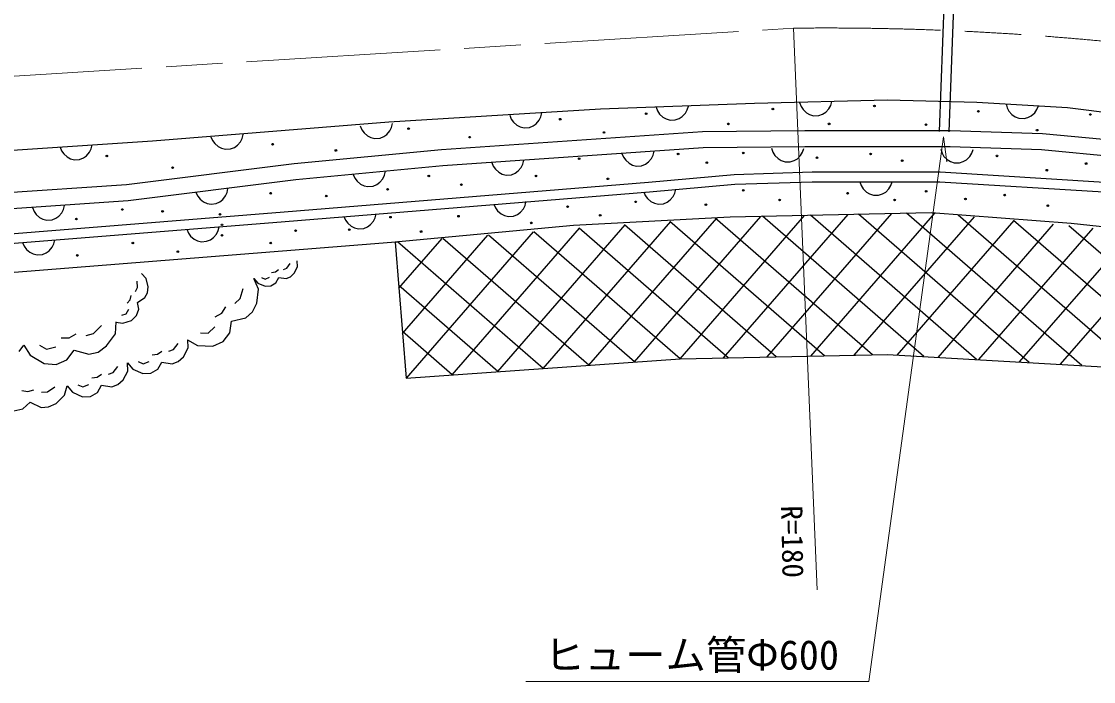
# Model space of a CAD drawing. Units: millimetres, scale not verified. Extents: x 40000 to 680000, y 20000 to 380000.
# Drawn here: x 277230 to 343599, y 260095 to 300964 of the extents above; entities that cross this region are included whole.
import ezdxf
from ezdxf.enums import TextEntityAlignment as Align

# ---------------------------------------------------------------- set-up
doc = ezdxf.new("R2010")
doc.units = ezdxf.units.MM
doc.header["$LTSCALE"] = 1000
doc.linetypes.add('CHAIN', pattern=[18.5, 12, -1.5, 3.5, -1.5])
for name, color, linetype, lineweight in [('M-BGD', 7, 'Continuous', 25), ('M-BMK', 2, 'CHAIN', 13), ('M-STR-HTXT', 7, 'Continuous', 13)]:
    doc.layers.add(name, color=color, linetype=linetype, lineweight=lineweight)
doc.styles.add('ＭＳ ゴシック', font='')
doc.styles.get('ＭＳ ゴシック').set_extended_font_data('MS Gothic')

msp = doc.modelspace()

# ---------------------------------------------------------------- linework, layer by layer
at = {"layer": 'M-BGD'}
for p, q in [((334598, 309374), (334046, 294142)), ((335198, 309352), (334646, 294120)), ((322601, 295899), (330843, 296102)), ((330843, 296102), (336383, 295967)), ((299975, 294741), (313075, 295562)), ((313075, 295562), (322601, 295899)), ((316517, 295666), (316605, 295429)), ((316605, 295429), (316731, 295233)), ((318330, 295281), (318444, 295485)), ((318444, 295485), (318516, 295727)), ((325401, 295937), (325489, 295699)), ((325489, 295699), (325615, 295503)), ((325615, 295503), (325821, 295309)), ((326824, 295220), (327020, 295346)), ((327020, 295346), (327214, 295552)), ((327214, 295552), (327328, 295755)), ((327328, 295755), (327400, 295997)), ((336383, 295967), (341990, 295629)), ((338188, 295858), (338254, 295614)), ((338254, 295614), (338361, 295407)), ((338361, 295407), (338549, 295195)), ((339958, 295311), (340090, 295503)), ((340090, 295503), (340185, 295738)), ((341990, 295629), (346381, 295089)), ((285339, 293565), (299975, 294741)), ((307455, 295157), (307552, 294923)), ((307552, 294923), (307686, 294732)), ((307686, 294732), (307900, 294547)), ((309097, 294634), (309282, 294847)), ((309282, 294847), (309387, 295055)), ((309387, 295055), (309450, 295301)), ((316731, 295233), (316937, 295039)), ((316937, 295039), (317140, 294925)), ((317140, 294925), (317382, 294852)), ((317382, 294852), (317702, 294862)), ((317702, 294862), (317940, 294949)), ((317940, 294949), (318136, 295075)), ((318136, 295075), (318330, 295281)), ((325821, 295309), (326024, 295195)), ((326024, 295195), (326266, 295123)), ((326266, 295123), (326586, 295132)), ((326586, 295132), (326824, 295220)), ((338549, 295195), (338741, 295064)), ((338741, 295064), (338976, 294969)), ((338976, 294969), (339296, 294950)), ((339296, 294950), (339540, 295015)), ((339540, 295015), (339747, 295123)), ((339747, 295123), (339958, 295311)), ((298209, 294491), (298306, 294258)), ((298306, 294258), (298440, 294067)), ((298440, 294067), (298654, 293882)), ((299851, 293968), (300036, 294182)), ((300036, 294182), (300142, 294390)), ((300142, 294390), (300204, 294635)), ((319394, 294138), (303230, 293020)), ((307900, 294547), (308108, 294442)), ((308108, 294442), (308353, 294379)), ((308353, 294379), (308672, 294402)), ((308672, 294402), (308906, 294499)), ((308906, 294499), (309097, 294634)), ((325727, 294200), (319394, 294138)), ((334729, 294200), (325727, 294200)), ((340441, 294014), (334729, 294200)), ((349443, 293144), (340441, 294014)), ((259607, 291873), (285339, 293565)), ((288964, 293826), (289061, 293592)), ((289061, 293592), (289195, 293401)), ((289195, 293401), (289409, 293216)), ((290606, 293302), (290791, 293516)), ((290791, 293516), (290896, 293724)), ((290896, 293724), (290959, 293969)), ((298654, 293882), (298862, 293776)), ((298862, 293776), (299108, 293714)), ((299108, 293714), (299427, 293737)), ((299427, 293737), (299660, 293834)), ((299660, 293834), (299851, 293968)), ((279620, 293186), (279716, 292952)), ((279716, 292952), (279849, 292760)), ((279849, 292760), (280061, 292574)), ((281259, 292653), (281445, 292866)), ((281445, 292866), (281552, 293073)), ((281552, 293073), (281616, 293318)), ((289409, 293216), (289617, 293111)), ((289617, 293111), (289862, 293048)), ((289862, 293048), (290181, 293071)), ((290181, 293071), (290415, 293168)), ((290415, 293168), (290606, 293302)), ((303230, 293020), (294104, 292151)), ((319434, 293138), (303312, 292024)), ((314406, 292790), (314502, 292557)), ((316338, 292683), (316401, 292928)), ((325732, 293200), (319434, 293138)), ((323670, 293113), (323748, 292873)), ((323748, 292873), (323867, 292672)), ((325467, 292663), (325588, 292862)), ((325588, 292862), (325669, 293101)), ((334713, 293200), (325732, 293200)), ((334141, 293052), (334220, 292811)), ((334220, 292811), (334338, 292611)), ((340377, 293015), (334713, 293200)), ((335938, 292601), (336059, 292801)), ((336059, 292801), (336141, 293040)), ((349309, 292153), (340377, 293015)), ((280061, 292574), (280269, 292467)), ((280269, 292467), (280514, 292403)), ((280514, 292403), (280833, 292424)), ((280833, 292424), (281067, 292520)), ((281067, 292520), (281259, 292653)), ((294104, 292151), (283736, 290847)), ((303312, 292024), (294214, 291157)), ((306345, 292233), (306441, 291999)), ((308171, 291918), (308277, 292126)), ((308277, 292126), (308340, 292371)), ((314502, 292557), (314636, 292365)), ((314636, 292365), (314849, 292180)), ((314849, 292180), (315057, 292074)), ((315057, 292074), (315302, 292010)), ((315302, 292010), (315621, 292032)), ((315621, 292032), (315855, 292129)), ((315855, 292129), (316046, 292262)), ((316046, 292262), (316232, 292476)), ((316232, 292476), (316338, 292683)), ((323867, 292672), (324066, 292471)), ((324066, 292471), (324265, 292350)), ((324265, 292350), (324505, 292268)), ((324505, 292268), (324825, 292266)), ((324825, 292266), (325065, 292345)), ((325065, 292345), (325266, 292464)), ((325266, 292464), (325467, 292663)), ((334338, 292611), (334537, 292409)), ((334537, 292409), (334736, 292288)), ((334736, 292288), (334976, 292207)), ((334976, 292207), (335296, 292205)), ((335296, 292205), (335536, 292284)), ((335536, 292284), (335737, 292402)), ((335737, 292402), (335938, 292601)), ((297768, 291495), (297870, 291264)), ((299601, 291228), (299702, 291439)), ((299702, 291439), (299759, 291685)), ((306441, 291999), (306575, 291808)), ((306575, 291808), (306788, 291622)), ((306788, 291622), (306996, 291516)), ((306996, 291516), (307241, 291453)), ((307241, 291453), (307560, 291475)), ((307560, 291475), (307794, 291572)), ((307794, 291572), (307985, 291705)), ((307985, 291705), (308171, 291918)), ((316054, 291009), (321350, 291485)), ((321350, 291485), (326170, 291644)), ((326170, 291644), (334105, 291644)), ((334105, 291644), (344273, 291009)), ((283736, 290847), (271754, 290040)), ((294214, 291157), (283832, 289851)), ((293499, 289186), (316054, 291009)), ((297870, 291264), (298008, 291076)), ((298008, 291076), (298226, 290896)), ((298226, 290896), (298437, 290796)), ((298437, 290796), (298683, 290739)), ((298683, 290739), (299002, 290769)), ((299002, 290769), (299233, 290872)), ((299233, 290872), (299421, 291010)), ((299421, 291010), (299601, 291228)), ((316105, 290411), (321387, 290886)), ((321387, 290886), (326180, 291044)), ((326180, 291044), (334086, 291044)), ((329133, 291044), (329213, 290804)), ((329213, 290804), (329333, 290604)), ((330933, 290604), (331053, 290804)), ((331053, 290804), (331133, 291044)), ((334086, 291044), (344222, 290411)), ((288031, 290379), (288140, 290151)), ((288140, 290151), (288284, 289968)), ((289698, 289944), (289872, 290167)), ((289872, 290167), (289966, 290381)), ((289966, 290381), (290015, 290629)), ((293547, 288588), (316105, 290411)), ((315751, 290421), (315850, 290188)), ((315850, 290188), (315986, 289999)), ((317398, 289915), (317581, 290131)), ((317581, 290131), (317684, 290340)), ((317684, 290340), (317744, 290586)), ((329333, 290604), (329533, 290404)), ((329533, 290404), (329733, 290284)), ((329733, 290284), (329973, 290204)), ((329973, 290204), (330293, 290204)), ((330293, 290204), (330533, 290284)), ((330533, 290284), (330733, 290404)), ((330733, 290404), (330933, 290604)), ((283832, 289851), (271823, 289043)), ((277911, 289435), (278008, 289201)), ((279843, 289330), (279906, 289575)), ((288284, 289968), (288507, 289794)), ((288507, 289794), (288721, 289700)), ((288721, 289700), (288969, 289651)), ((288969, 289651), (289286, 289691)), ((289286, 289691), (289515, 289800)), ((289515, 289800), (289698, 289944)), ((306471, 289655), (306570, 289422)), ((306570, 289422), (306706, 289233)), ((308301, 289364), (308404, 289574)), ((308404, 289574), (308464, 289819)), ((315986, 289999), (316202, 289816)), ((316202, 289816), (316411, 289713)), ((316411, 289713), (316657, 289653)), ((316657, 289653), (316976, 289679)), ((316976, 289679), (317209, 289779)), ((317209, 289779), (317398, 289915)), ((242674, 285081), (293499, 289186)), ((278008, 289201), (278141, 289010)), ((278141, 289010), (278355, 288824)), ((278355, 288824), (278563, 288719)), ((278563, 288719), (278808, 288656)), ((279127, 288678), (279361, 288775)), ((279361, 288775), (279552, 288908)), ((279552, 288908), (279737, 289122)), ((279737, 289122), (279843, 289330)), ((297191, 288889), (297290, 288656)), ((299021, 288598), (299124, 288808)), ((299124, 288808), (299184, 289053)), ((306706, 289233), (306922, 289050)), ((306922, 289050), (307131, 288947)), ((307131, 288947), (307377, 288887)), ((307377, 288887), (307696, 288913)), ((307696, 288913), (307929, 289013)), ((307929, 289013), (308118, 289149)), ((308118, 289149), (308301, 289364)), ((321109, 288856), (311413, 288332)), ((312356, 279682), (320270, 288793)), ((315177, 279880), (323009, 288896)), ((317999, 280079), (325707, 288953)), ((329915, 280324), (320174, 288786)), ((320696, 280134), (328406, 289010)), ((333556, 289118), (321109, 288856)), ((333089, 280217), (323095, 288898)), ((323394, 280190), (331104, 289067)), ((336351, 280032), (326073, 288961)), ((326091, 280246), (333780, 289097)), ((328789, 280301), (336229, 288866)), ((339614, 279848), (329050, 289023)), ((342876, 279663), (332028, 289086)), ((342204, 288463), (333556, 289118)), ((346357, 279289), (335221, 288961)), ((242721, 284482), (293547, 288588)), ((278808, 288656), (279127, 288678)), ((287468, 288097), (287567, 287864)), ((289401, 288012), (289462, 288258)), ((297290, 288656), (297426, 288467)), ((297426, 288467), (297642, 288284)), ((297642, 288284), (297851, 288181)), ((297851, 288181), (298097, 288121)), ((298097, 288121), (298416, 288147)), ((298416, 288147), (298649, 288247)), ((298649, 288247), (298838, 288383)), ((298838, 288383), (299021, 288598)), ((311413, 288332), (300145, 287284)), ((303892, 279087), (311771, 288158)), ((306713, 279285), (314604, 288370)), ((309535, 279484), (317437, 288582)), ((320978, 280140), (311750, 288156)), ((323957, 280202), (314558, 288366)), ((326936, 280263), (317366, 288576)), ((331446, 280310), (338677, 288636)), ((333971, 280167), (341126, 288405)), ((336496, 280024), (343575, 288174)), ((350194, 278605), (338642, 288639)), ((354031, 277921), (342063, 288317)), ((351637, 287415), (342204, 288463)), ((279236, 287191), (279296, 287437)), ((287567, 287864), (287703, 287674)), ((287703, 287674), (287918, 287491)), ((287918, 287491), (288127, 287388)), ((288127, 287388), (288373, 287327)), ((288692, 287353), (288925, 287452)), ((288925, 287452), (289114, 287588)), ((289114, 287588), (289298, 287803)), ((289298, 287803), (289401, 288012)), ((300597, 284443), (303271, 287522)), ((300819, 281649), (306104, 287734)), ((301070, 278888), (308937, 287946)), ((312356, 279682), (303326, 287526)), ((315177, 279880), (306134, 287736)), ((317999, 280079), (308942, 287946)), ((339021, 279881), (346024, 287944)), ((341546, 279738), (348473, 287713)), ((300145, 287284), (206797, 279816)), ((277303, 287276), (277402, 287043)), ((277402, 287043), (277537, 286853)), ((277537, 286853), (277753, 286670)), ((278759, 286631), (278949, 286767)), ((278949, 286767), (279132, 286982)), ((279132, 286982), (279236, 287191)), ((288373, 287327), (288692, 287353)), ((300370, 287305), (301038, 278886)), ((300375, 287238), (300438, 287310)), ((309535, 279484), (300518, 287316)), ((277753, 286670), (277962, 286567)), ((277962, 286567), (278208, 286506)), ((278208, 286506), (278527, 286532)), ((278527, 286532), (278759, 286631)), ((294324, 285779), (294299, 286145)), ((292712, 285429), (292948, 285464)), ((292948, 285464), (293141, 285606)), ((293453, 285609), (293668, 285697)), ((293668, 285697), (293870, 285969)), ((294112, 285379), (294324, 285779)), ((284425, 284483), (284403, 284879)), ((284954, 285050), (284656, 285360)), ((285065, 284530), (284954, 285050)), ((291617, 285041), (291857, 284764)), ((291909, 284396), (291618, 285042)), ((291857, 284764), (292311, 284574)), ((292090, 285111), (292317, 285016)), ((292317, 285016), (292586, 285126)), ((292677, 284599), (292977, 284786)), ((292977, 284786), (293157, 285111)), ((293157, 285111), (293620, 285051)), ((293620, 285051), (293888, 285161)), ((293888, 285161), (294112, 285379)), ((284299, 284242), (284425, 284483)), ((284869, 283865), (285027, 284166)), ((285027, 284166), (285065, 284530)), ((290776, 283808), (290960, 284434)), ((291795, 283529), (291909, 284396)), ((292311, 284574), (292677, 284599)), ((306713, 279285), (300584, 284609)), ((283766, 283523), (283953, 283732)), ((283953, 283732), (284020, 284005)), ((284406, 283571), (284869, 283865)), ((284489, 283143), (284406, 283571)), ((290447, 283504), (290776, 283808)), ((291536, 282985), (291795, 283529)), ((283447, 282769), (283722, 282855)), ((283722, 282855), (283881, 283156)), ((284048, 282453), (284359, 282750)), ((284359, 282750), (284489, 283143)), ((289225, 282681), (289630, 282902)), ((289630, 282902), (289883, 283289)), ((291124, 282605), (291536, 282985)), ((281698, 281643), (282185, 282129)), ((283043, 281614), (283101, 282358)), ((283073, 282351), (283497, 282282)), ((283497, 282282), (284048, 282453)), ((290137, 281693), (290244, 282402)), ((290244, 282402), (291124, 282605)), ((280182, 281385), (280611, 281614)), ((281240, 281528), (281698, 281643)), ((282500, 280870), (283043, 281614)), ((288313, 281687), (288788, 281668)), ((288788, 281668), (289200, 282048)), ((289719, 281155), (290137, 281693)), ((303892, 279087), (300810, 281764)), ((277080, 280531), (277371, 280929)), ((277377, 280927), (277777, 280298)), ((278350, 280927), (278779, 280670)), ((278779, 280670), (279352, 280813)), ((279695, 281385), (280182, 281385)), ((281985, 280498), (282500, 280870)), ((286652, 280661), (286940, 281028)), ((287255, 280206), (287560, 280751)), ((287503, 281244), (288124, 280902)), ((287560, 280751), (287537, 281257)), ((288124, 280902), (289073, 280864)), ((289073, 280864), (289719, 281155)), ((277777, 280298), (278636, 279783)), ((280038, 280012), (280496, 280613)), ((280496, 280613), (281412, 280355)), ((281412, 280355), (281985, 280498)), ((285325, 280324), (285652, 280364)), ((285652, 280364), (285923, 280553)), ((286353, 280546), (286652, 280661)), ((286938, 279914), (287255, 280206)), ((301038, 278886), (317999, 280079)), ((317999, 280079), (330852, 280344)), ((330852, 280344), (344898, 279549)), ((278636, 279783), (279380, 279725)), ((279380, 279725), (280038, 280012)), ((282917, 279230), (283204, 279597)), ((283824, 279321), (283802, 279826)), ((283802, 279826), (284123, 279435)), ((284123, 279435), (284743, 279159)), ((284457, 279906), (284767, 279768)), ((284767, 279768), (285140, 279911)), ((285249, 279181), (285668, 279427)), ((285668, 279427), (285927, 279869)), ((285927, 279869), (286565, 279771)), ((286565, 279771), (286938, 279914)), ((281589, 278893), (281917, 278933)), ((281917, 278933), (282187, 279122)), ((282618, 279116), (282917, 279230)), ((283203, 278483), (283519, 278776)), ((283519, 278776), (283824, 279321)), ((284743, 279159), (285249, 279181)), ((301070, 278888), (301035, 278919)), ((277245, 278113), (277626, 278045)), ((277626, 278045), (277995, 278163)), ((278852, 278032), (279302, 278345)), ((279902, 277820), (280052, 278395)), ((280067, 278396), (280388, 278005)), ((280722, 278475), (281031, 278337)), ((281031, 278337), (281405, 278480)), ((281933, 277997), (282192, 278439)), ((282192, 278439), (282829, 278340)), ((282829, 278340), (283203, 278483)), ((278476, 278007), (278852, 278032)), ((279371, 277313), (279902, 277820)), ((280388, 278005), (281008, 277728)), ((281008, 277728), (281513, 277750)), ((281513, 277750), (281933, 277997)), ((276763, 276857), (277320, 276988)), ((277320, 276988), (277764, 277394)), ((277764, 277394), (278445, 277063)), ((278445, 277063), (278914, 277094)), ((278914, 277094), (279371, 277313))]:
    msp.add_line(p, q, dxfattribs=at)
for centre, radius in [((323748, 295540), 50), ((323748, 295540), 30), ((323748, 295540), 10), ((330035, 295734), 50), ((330035, 295734), 30), ((330035, 295734), 10), ((336467, 295395), 50), ((336467, 295395), 30), ((336467, 295395), 10), ((310584, 294911), 50), ((310584, 294911), 30), ((310584, 294911), 10), ((315904, 295250), 50), ((315904, 295250), 30), ((315904, 295250), 10), ((343394, 295202), 50), ((343394, 295202), 30), ((343394, 295202), 10), ((301193, 294331), 50), ((301193, 294331), 30), ((301193, 294331), 10), ((313293, 294089), 50), ((313293, 294089), 30), ((313293, 294089), 10), ((320992, 294621), 50), ((320992, 294621), 30), ((320992, 294621), 10), ((327230, 294621), 50), ((327230, 294621), 30), ((327230, 294621), 10), ((333227, 294573), 50), ((333227, 294573), 30), ((333227, 294573), 10), ((340106, 294234), 50), ((340106, 294234), 30), ((340106, 294234), 10), ((292778, 293364), 50), ((292778, 293364), 30), ((292778, 293364), 10), ((304974, 293799), 50), ((304974, 293799), 30), ((304974, 293799), 10), ((282516, 292638), 50), ((296695, 292977), 50), ((296695, 292977), 30), ((296695, 292977), 10), ((317882, 292760), 50), ((317882, 292760), 30), ((317882, 292760), 10), ((321913, 292819), 50), ((321913, 292819), 30), ((321913, 292819), 10), ((329799, 292760), 50), ((329799, 292760), 30), ((329799, 292760), 10), ((337625, 292641), 50), ((282516, 292638), 30), ((282516, 292638), 10), ((311756, 292463), 50), ((311756, 292463), 30), ((311756, 292463), 10), ((319660, 292226), 50), ((319660, 292226), 30), ((319660, 292226), 10), ((326479, 292522), 50), ((326479, 292522), 30), ((326479, 292522), 10), ((331755, 292344), 50), ((331755, 292344), 30), ((331755, 292344), 10), ((337625, 292641), 30), ((337625, 292641), 10), ((343139, 292167), 50), ((343139, 292167), 30), ((343139, 292167), 10), ((286588, 291913), 50), ((286588, 291913), 30), ((286588, 291913), 10), ((302447, 291396), 50), ((302447, 291396), 30), ((302447, 291396), 10), ((309088, 291396), 50), ((309088, 291396), 30), ((309088, 291396), 10), ((340708, 291752), 50), ((340708, 291752), 30), ((340708, 291752), 10), ((304463, 290862), 50), ((304463, 290862), 30), ((304463, 290862), 10), ((313534, 291218), 50), ((313534, 291218), 30), ((313534, 291218), 10), ((292664, 290329), 50), ((292664, 290329), 30), ((292664, 290329), 10), ((296103, 290151), 50), ((296103, 290151), 30), ((296103, 290151), 10), ((299898, 290566), 50), ((299898, 290566), 30), ((299898, 290566), 10), ((321913, 290507), 50), ((321913, 290507), 30), ((321913, 290507), 10), ((328376, 290329), 50), ((328376, 290329), 30), ((328376, 290329), 10), ((333238, 290447), 50), ((333238, 290447), 30), ((333238, 290447), 10), ((338099, 290210), 50), ((338099, 290210), 30), ((338099, 290210), 10), ((283475, 289321), 50), ((311044, 289499), 50), ((311044, 289499), 30), ((311044, 289499), 10), ((315254, 289795), 50), ((315254, 289795), 30), ((315254, 289795), 10), ((319601, 289617), 50), ((319601, 289617), 30), ((319601, 289617), 10), ((324166, 289914), 50), ((324166, 289914), 30), ((324166, 289914), 10), ((331281, 289914), 50), ((331281, 289914), 30), ((331281, 289914), 10), ((335669, 289973), 50), ((335669, 289973), 30), ((335669, 289973), 10), ((340767, 289558), 50), ((340767, 289558), 30), ((340767, 289558), 10), ((280629, 288728), 50), ((280629, 288728), 30), ((280629, 288728), 10), ((283475, 289321), 30), ((283475, 289321), 10), ((285965, 289202), 50), ((285965, 289202), 30), ((285965, 289202), 10), ((289522, 289024), 50), ((289522, 289024), 30), ((289522, 289024), 10), ((300076, 288846), 50), ((300076, 288846), 30), ((300076, 288846), 10), ((304285, 288906), 50), ((304285, 288906), 30), ((304285, 288906), 10), ((313060, 288965), 50), ((313060, 288965), 30), ((313060, 288965), 10), ((289641, 288372), 50), ((289641, 288372), 30), ((289641, 288372), 10), ((294206, 288016), 50), ((294206, 288016), 30), ((297526, 288076), 50), ((297526, 288076), 30), ((297526, 288076), 10), ((308791, 288491), 50), ((308791, 288491), 30), ((308791, 288491), 10), ((289641, 287720), 50), ((289641, 287720), 30), ((289641, 287720), 10), ((294206, 288016), 10), ((301973, 287957), 50), ((301973, 287957), 30), ((301973, 287957), 10), ((284127, 287246), 50), ((284127, 287246), 30), ((284127, 287246), 10), ((286913, 286712), 50), ((286913, 286712), 30), ((286913, 286712), 10), ((292664, 287246), 50), ((292664, 287246), 30), ((292664, 287246), 10), ((280688, 286475), 50), ((280688, 286475), 30), ((280688, 286475), 10)]:
    msp.add_circle(centre, radius, dxfattribs=at)
at = {"layer": 'M-BMK'}
msp.add_line((272705, 297329), (325027, 300548), dxfattribs=at)
msp.add_arc((327051, 120469), 180090, 75.97453, 90.64395, dxfattribs=at)
at = {"layer": 'M-STR-HTXT'}
for p, q in [((325027, 300548), (326484, 265773)), ((329680, 260095), (334314, 293818)), ((334314, 293818), (334526, 292275)), ((329680, 260095), (308451, 260095))]:
    msp.add_line(p, q, dxfattribs=at)

# ---------------------------------------------------------------- texts
at = {"layer": 'M-STR-HTXT', "style": 'ＭＳ ゴシック'}
msp.add_text('R=180', height=1320, rotation=271.2, dxfattribs=at).set_placement((324962, 268757), align=Align.MIDDLE_CENTER)
msp.add_text('ヒューム管Φ600', height=1833, dxfattribs=at).set_placement((318721, 261747), align=Align.MIDDLE_CENTER)

doc.saveas('drawing.dxf')
